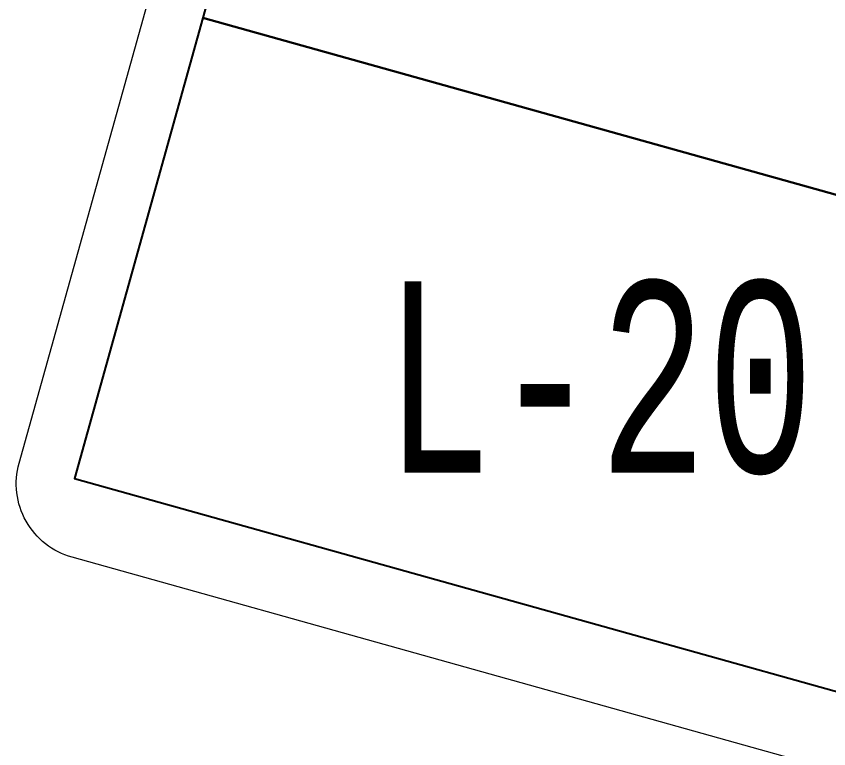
# Model space of a CAD drawing. Header units: millimetres. Extents: x 474016 to 477875, y 2288607 to 2292200.
# Drawn here: x 474326.25 to 474347.49, y 2289253.84 to 2289272.99 of the extents above; entities that cross this region are included whole.
import ezdxf
from ezdxf.enums import TextEntityAlignment as Align

# ---------------------------------------------------------------- set-up
doc = ezdxf.new("R2010")
doc.units = ezdxf.units.MM
doc.header["$LTSCALE"] = 50
doc.layers.add('BANQUETA', color=251, linetype='Continuous', lineweight=5)
doc.layers.add('CVL_LOTIF', color=1, linetype='Continuous')
doc.layers.add('MZ Y LT', color=7, linetype='Continuous', lineweight=13, true_color=0x0d2bf2)
doc.styles.add('MONOTXT4', font='MONOTXT4.shx', dxfattribs={"width": 0.55})

msp = doc.modelspace()

# ---------------------------------------------------------------- linework, layer by layer
at = {"layer": 'BANQUETA'}
msp.add_lwpolyline([(474404.694, 2289541.819, -0.540591), (474407.884, 2289542.831), (474449.322, 2289509.046, -0.298203), (474449.984, 2289506.958), (474377.368, 2289247.051, -0.414214), (474374.904, 2289245.663), (474327.711, 2289258.848, -0.414214), (474326.323, 2289261.312), (474404.694, 2289541.819)], format="xyb", dxfattribs=at)
msp.add_lwpolyline([(474361.403, 2289381.298), (474327.768, 2289260.909)], dxfattribs=at)
at = {"layer": 'CVL_LOTIF'}
for points in [[(474358.573, 2289278.259), (474334.495, 2289284.987), (474331.131, 2289272.948), (474355.209, 2289266.221)], [(474355.209, 2289266.221), (474331.131, 2289272.948), (474327.768, 2289260.909), (474351.845, 2289254.182)]]:
    msp.add_lwpolyline(points, close=True, dxfattribs=at)

# ---------------------------------------------------------------- texts
at = {"layer": 'MZ Y LT', "lineweight": 13, "style": 'MONOTXT4', "width": 0.65}
msp.add_text('L-20', height=5, dxfattribs=at).set_placement((474341.488, 2289263.565), align=Align.MIDDLE)

doc.saveas('drawing.dxf')
